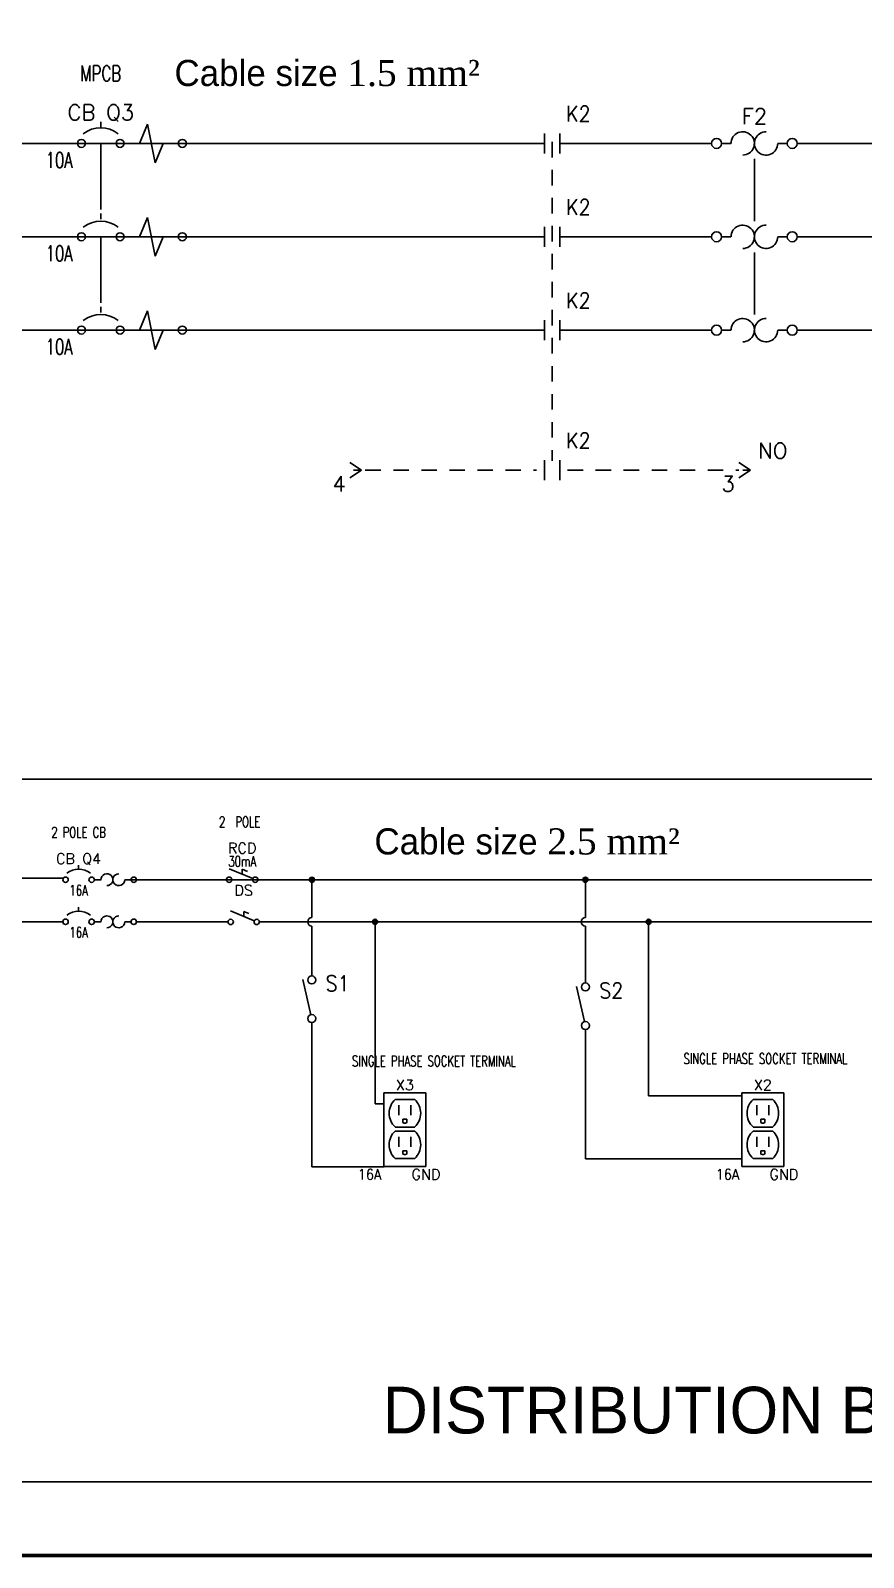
# Model space of a CAD drawing. Header units: inches. Extents: x 0 to 33.5, y 0 to 22.4.
# Drawn here: x 6.81 to 13.5, y 0.02 to 12.28 of the extents above; entities that cross this region are included whole.
import ezdxf
from ezdxf.enums import TextEntityAlignment as Align

# ---------------------------------------------------------------- set-up
doc = ezdxf.new("R2010")
doc.units = ezdxf.units.IN
doc.header["$MEASUREMENT"] = 0
doc.linetypes.add('HIDDEN2', pattern=[0.1875, 0.125, -0.0625])
for name, color, linetype in [('DESC', 150, 'Continuous'), ('DESCCHILD', 20, 'Continuous'), ('LINK', 9, 'Continuous'), ('MISC', 7, 'Continuous'), ('SYMS', 7, 'Continuous'), ('TAGS', 150, 'Continuous'), ('TERMS', 123, 'Continuous'), ('TITLE', 7, 'Continuous'), ('WIRES', 7, 'Continuous')]:
    doc.layers.add(name, color=color, linetype=linetype)
doc.styles.add('ITALIC', font='ITALIC')
doc.styles.add('SIMPLEX', font='SIMPLEX')
doc.styles.add('WD', font='romans.shx')

# ---------------------------------------------------------------- blocks, each defined once
blk = doc.blocks.new('NO_NUM_acade_title')
at = {"layer": 'TITLE', "const_width": 0.0312}
blk.add_lwpolyline([(30.594, 0.281), (30.594, 22.177), (30.344, 22.427), (0.281, 22.427), (0.031, 22.177), (0.031, 0.281), (0.281, 0.031), (30.344, 0.031)], close=True, dxfattribs=at)
at = {"layer": 'TITLE', "color": 1, "style": 'ITALIC'}
for tag, height, p in [('TITLE#1', 0.125, (32.156, 3.406)), ('TITLE#2', 0.125, (32.156, 3.204)), ('TITLE#3', 0.125, (32.156, 3.001)), ('TITLE#4', 0.125, (32.156, 2.799)), ('DWG#', 0.2, (32.156, 0.826))]:
    blk.add_attdef(tag, text='', height=height, dxfattribs=at).set_placement(p, align=Align.CENTER)
at = {"layer": 'TITLE', "color": 1, "style": 'SIMPLEX'}
blk.add_attdef('CAD#', (30.826, 1.958), '', height=0.0938, rotation=90, dxfattribs=at)
at = {"layer": 'TITLE', "color": 1}
for tag, p, height, style in [('ENGINEER', (31.237, 1.958), 0.0938, 'ITALIC'), ('CHKDBY', (32.424, 1.958), 0.0938, 'ITALIC'), ('JOB#', (31.464, 1.644), 0.0938, 'SIMPLEX'), ('DRAWNBY', (32.494, 1.644), 0.0938, 'ITALIC'), ('SCALE', (31.353, 1.344), 0.0938, 'SIMPLEX'), ('DATE', (32.408, 1.344), 0.0938, 'SIMPLEX'), ('SHTS', (32.532, 0.25), 0.2, 'ITALIC')]:
    blk.add_attdef(tag, p, '', height=height, dxfattribs=dict(at, style=style))
at = {"layer": 'TITLE', "color": 1, "style": 'ITALIC'}
blk.add_attdef('SH#', text='', height=0.2, dxfattribs=at).set_placement((31.881, 0.25), align=Align.RIGHT)
at = {"layer": 'TITLE', "color": 7, "flags": 9}
blk.add_attdef('WD_TB', (31.219, 0.031), '', height=0.125, dxfattribs=at)
blk = doc.blocks.new('HCR21')
at = {"linetype": 'Continuous'}
for p, q in [((-0.062, 0.08), (-0.062, -0.08)), ((0.062, 0.08), (0.062, -0.08))]:
    blk.add_line(p, q, dxfattribs=at)
at = {"style": 'WD'}
for tag, width, p in [('INST', 0.7, (0, 0.451)), ('LOC', 0.7, (0, 0.281)), ('TAG2', 0.9, (0, 0.125)), ('XREF', 0.7, (0, -0.297)), ('DESC1', 0.7, (0, -0.449)), ('DESC2', 0.7, (0, -0.597)), ('DESC3', 0.7, (0, -0.744))]:
    blk.add_attdef(tag, text='', height=0.125, dxfattribs=dict(at, width=width)).set_placement(p, align=Align.CENTER)
for tag, p in [('X2LINK', (0, 0.125)), ('X8LINK', (0, -0.125))]:
    blk.add_attdef(tag, p, '', height=0.01, dxfattribs=at)
for tag, p, height, flags in [('X4TERM01', (-0.062, 0), 0.0125, 1), ('X1TERM02', (0.062, 0), 0.0125, 1), ('FAMILY', (0.097, 0.053), 0.01, 9), ('CONTACT', (0.097, 0.036), 0.01, 1)]:
    blk.add_attdef(tag, p, '', height=height, dxfattribs=dict(at, flags=flags))
at = {"linetype": 'Continuous', "style": 'WD', "flags": 8}
blk.add_attdef('TERM01', text='', height=0.125, dxfattribs=at).set_placement((-0.125, -0.016), align=Align.TOP_RIGHT)
blk.add_attdef('TERM02', text='', height=0.125, dxfattribs=at).set_placement((0.125, -0.016), align=Align.TOP_LEFT)
blk = doc.blocks.new('HOL1')
for p, q in [((-0.264, 0), (-0.188, 0)), ((0.188, 0), (0.264, 0))]:
    blk.add_line(p, q)
at = {"linetype": 'Continuous'}
for centre in [(-0.304, 0), (0.304, 0)]:
    blk.add_circle(centre, 0.04, dxfattribs=at)
for centre, start, end in [((-0.094, 0), 270.001, 180.002), ((0.094, 0), 90, 0.001)]:
    blk.add_arc(centre, 0.0938, start, end)
at = {"style": 'WD', "width": 0.7}
for tag, p in [('INST', (0, 0.795)), ('LOC', (0, 0.625)), ('DESC1', (0, 0.469)), ('DESC2', (0, 0.312)), ('RATING1', (0, -0.266))]:
    blk.add_attdef(tag, text='', height=0.125, dxfattribs=at).set_placement(p, align=Align.CENTER)
at = {"style": 'WD'}
blk.add_attdef('TAG1', text='', height=0.125, dxfattribs=at).set_placement((0, 0.156), align=Align.CENTER)
for tag, p in [('X2LINK', (0, 0.125)), ('X8LINK', (0, -0.125))]:
    blk.add_attdef(tag, p, '', height=0.01, dxfattribs=at)
for tag, p, height, flags in [('FAMILY', (0.205, 0.152), 0.01, 9), ('X4TERM01', (-0.344, 0), 0.0125, 1), ('X1TERM02', (0.344, 0), 0.0125, 1)]:
    blk.add_attdef(tag, p, '', height=height, dxfattribs=dict(at, flags=flags))
at = {"linetype": 'Continuous', "style": 'WD', "flags": 9}
for tag, p in [('ASSYCODE', (0.219, 0.062)), ('MFG', (0.228, 0.089)), ('CAT', (0.23, 0.108))]:
    blk.add_attdef(tag, text='', height=0.01, dxfattribs=at).set_placement(p, align=Align.CENTER)
at = {"linetype": 'Continuous', "style": 'WD', "flags": 8}
blk.add_attdef('TERM01', text='', height=0.125, dxfattribs=at).set_placement((-0.406, -0.031), align=Align.TOP_RIGHT)
blk.add_attdef('TERM02', text='', height=0.125, dxfattribs=at).set_placement((0.406, -0.031), align=Align.TOP_LEFT)
blk = doc.blocks.new('HOL2')
for p, q in [((-0.264, 0), (-0.188, 0)), ((0.188, 0), (0.264, 0))]:
    blk.add_line(p, q)
at = {"linetype": 'Continuous'}
for centre in [(-0.304, 0), (0.304, 0)]:
    blk.add_circle(centre, 0.04, dxfattribs=at)
for centre, start, end in [((-0.094, 0), 270.001, 180.002), ((0.094, 0), 90, 0.001)]:
    blk.add_arc(centre, 0.0938, start, end)
at = {"style": 'WD', "width": 0.7}
for tag, p in [('INST', (0, 0.81)), ('LOC', (0, 0.641)), ('DESC1', (0, 0.484)), ('DESC2', (0, 0.328))]:
    blk.add_attdef(tag, text='', height=0.125, dxfattribs=at).set_placement(p, align=Align.CENTER)
at = {"style": 'WD'}
blk.add_attdef('TAG2', text='', height=0.125, dxfattribs=at).set_placement((0, 0.172), align=Align.CENTER)
for tag, p in [('X2LINK', (0, 0.125)), ('X8LINK', (0, -0.125))]:
    blk.add_attdef(tag, p, '', height=0.01, dxfattribs=at)
for tag, p, height, flags in [('FAMILY', (0.205, 0.152), 0.01, 9), ('X4TERM01', (-0.344, 0), 0.0125, 1), ('X1TERM02', (0.344, 0), 0.0125, 1)]:
    blk.add_attdef(tag, p, '', height=height, dxfattribs=dict(at, flags=flags))
at = {"linetype": 'Continuous', "style": 'WD', "flags": 8}
blk.add_attdef('TERM01', text='', height=0.125, dxfattribs=at).set_placement((-0.406, -0.016), align=Align.TOP_RIGHT)
blk.add_attdef('TERM02', text='', height=0.125, dxfattribs=at).set_placement((0.406, -0.016), align=Align.TOP_LEFT)
blk = doc.blocks.new('HCB11M')
for p, q in [((0, 0.173), (0, 0.126)), ((0.312, 0), (0.375, 0.156)), ((0.375, 0.156), (0.438, -0.156)), ((0.188, 0), (0.312, 0)), ((0.438, -0.156), (0.5, 0)), ((0.5, 0), (0.623, 0))]:
    blk.add_line(p, q)
for centre in [(-0.155, 0), (0.155, 0), (0.655, 0)]:
    blk.add_circle(centre, 0.0322)
blk.add_arc((0, -0.109), 0.234, 53.1301, 126.8699)
at = {"style": 'WD', "width": 0.7}
for tag, p in [('INST', (0, 0.826)), ('LOC', (0, 0.656)), ('DESC1', (0, 0.5)), ('DESC2', (0, 0.344)), ('RATING1', (0, -0.188)), ('XREF', (0, -0.344))]:
    blk.add_attdef(tag, text='', height=0.125, dxfattribs=at).set_placement(p, align=Align.CENTER)
at = {"style": 'WD'}
blk.add_attdef('TAG1', text='', height=0.125, dxfattribs=at).set_placement((0, 0.188), align=Align.CENTER)
for tag, p, height, flags in [('X2LINK', (0, 0.219), 0.01, 1), ('FAMILY', (0.205, 0.152), 0.01, 9), ('CONTACT', (0.205, 0.131), 0.01, 9), ('X4TERM01', (-0.188, 0), 0.0125, 1), ('X8LINK', (0, 0), 0.01, 1), ('X1TERM02', (0.688, 0), 0.0125, 1)]:
    blk.add_attdef(tag, p, '', height=height, dxfattribs=dict(at, flags=flags))
at = {"linetype": 'Continuous', "style": 'WD', "flags": 9}
for tag, p in [('ASSYCODE', (0.232, 0.071)), ('MFG', (0.228, 0.089)), ('CAT', (0.23, 0.108))]:
    blk.add_attdef(tag, text='', height=0.01, dxfattribs=at).set_placement(p, align=Align.CENTER)
at = {"linetype": 'Continuous', "style": 'WD', "flags": 8}
blk.add_attdef('TERM01', text='', height=0.125, dxfattribs=at).set_placement((-0.25, -0.031), align=Align.TOP_RIGHT)
blk.add_attdef('TERM02', text='', height=0.125, dxfattribs=at).set_placement((0.75, -0.031), align=Align.TOP_LEFT)
blk = doc.blocks.new('HCB21M')
at = {"linetype": 'HIDDEN2'}
blk.add_line((0, 0.187), (0, 0.141), dxfattribs=at)
for p, q in [((0.312, 0), (0.375, 0.156)), ((0.375, 0.156), (0.438, -0.156)), ((0.188, 0), (0.312, 0)), ((0.438, -0.156), (0.5, 0)), ((0.5, 0), (0.623, 0))]:
    blk.add_line(p, q)
for centre in [(-0.155, 0), (0.155, 0), (0.655, 0)]:
    blk.add_circle(centre, 0.0322)
blk.add_arc((0, -0.109), 0.234, 53.1301, 126.8699)
at = {"style": 'WD', "width": 0.7}
for tag, p in [('INST', (0, 0.863)), ('LOC', (0, 0.693)), ('DESC1', (0, 0.537)), ('DESC2', (0, 0.38)), ('RATING1', (0, -0.188)), ('XREF', (0, -0.344))]:
    blk.add_attdef(tag, text='', height=0.125, dxfattribs=at).set_placement(p, align=Align.CENTER)
at = {"style": 'WD'}
blk.add_attdef('TAG2', text='', height=0.125, dxfattribs=at).set_placement((0, 0.224), align=Align.CENTER)
for tag, p, height, flags in [('X2LINK', (0, 0.219), 0.01, 1), ('FAMILY', (0.054, 0.183), 0.01, 9), ('CONTACT', (0.054, 0.161), 0.01, 9), ('X4TERM01', (-0.188, 0), 0.0125, 1), ('X8LINK', (0, 0), 0.01, 1), ('X1TERM02', (0.688, 0), 0.0125, 1)]:
    blk.add_attdef(tag, p, '', height=height, dxfattribs=dict(at, flags=flags))
at = {"linetype": 'Continuous', "style": 'WD', "flags": 8}
blk.add_attdef('TERM01', text='', height=0.125, dxfattribs=at).set_placement((-0.25, -0.031), align=Align.TOP_RIGHT)
blk.add_attdef('TERM02', text='', height=0.125, dxfattribs=at).set_placement((0.75, -0.031), align=Align.TOP_LEFT)
blk = doc.blocks.new('HC01P_')
for q in [(-0.125, 0.062), (-0.125, -0.062), (-0.094, 0)]:
    blk.add_line((-0.031, 0), q)
at = {"style": 'WD', "width": 0.7}
for tag, p in [('DESC1', (-0.094, 0.406)), ('DESC2', (-0.094, 0.25))]:
    blk.add_attdef(tag, text='', height=0.125, dxfattribs=at).set_placement(p, align=Align.RIGHT)
for tag, p in [('INST', (0.031, 0.406)), ('LOC', (0.031, 0.25))]:
    blk.add_attdef(tag, p, '', height=0.125, dxfattribs=at)
at = {"style": 'WD'}
for tag, p, height in [('X2LINK', (-0.062, 0.125), 0.01), ('TAG1', (0.031, 0.094), 0.125), ('X8LINK', (-0.062, -0.125), 0.01)]:
    blk.add_attdef(tag, p, '', height=height, dxfattribs=at)
for tag, p, height, flags in [('FAMILY', (0.017, 0.121), 0.01, 9), ('X4TERM01', (-0.094, 0), 0.0125, 1), ('X4TERMDESC01', (-0.073, 0.019), 0.01, 1)]:
    blk.add_attdef(tag, p, '', height=height, dxfattribs=dict(at, flags=flags))
at = {"linetype": 'Continuous', "style": 'WD', "flags": 9}
for tag, p in [('ASSYCODE', (0.031, 0.031)), ('MFG', (0.04, 0.057)), ('CAT', (0.042, 0.077))]:
    blk.add_attdef(tag, text='', height=0.01, dxfattribs=at).set_placement(p, align=Align.CENTER)
at = {"linetype": 'Continuous', "style": 'WD', "flags": 8}
blk.add_attdef('TERM01', text='', height=0.125, dxfattribs=at).set_placement((-0.156, -0.047), align=Align.TOP_RIGHT)
blk = doc.blocks.new('HC02P_')
for q in [(-0.125, 0.062), (-0.125, -0.062), (-0.094, 0)]:
    blk.add_line((-0.031, 0), q)
at = {"style": 'WD', "width": 0.7}
for tag, p in [('DESC1', (-0.094, 0.406)), ('DESC2', (-0.094, 0.25))]:
    blk.add_attdef(tag, text='', height=0.125, dxfattribs=at).set_placement(p, align=Align.RIGHT)
for tag, p in [('INST', (0.031, 0.406)), ('LOC', (0.031, 0.25))]:
    blk.add_attdef(tag, p, '', height=0.125, dxfattribs=at)
at = {"style": 'WD'}
for tag, p, height in [('X2LINK', (-0.062, 0.125), 0.01), ('TAG2', (0.031, 0.094), 0.125), ('X8LINK', (-0.062, -0.125), 0.01)]:
    blk.add_attdef(tag, p, '', height=height, dxfattribs=at)
for tag, p, height, flags in [('FAMILY', (0.017, 0.121), 0.01, 9), ('X4TERMDESC01', (-0.115, 0.016), 0.01, 1), ('X4TERM01', (-0.094, 0), 0.0125, 1)]:
    blk.add_attdef(tag, p, '', height=height, dxfattribs=dict(at, flags=flags))
at = {"linetype": 'Continuous', "style": 'WD', "flags": 8}
blk.add_attdef('TERM01', text='', height=0.125, dxfattribs=at).set_placement((-0.156, -0.047), align=Align.TOP_RIGHT)
blk = doc.blocks.new('HCB11TH')
for p, q in [((0, 0.173), (0, 0.126)), ((0.188, 0), (0.266, 0)), ((0.547, 0), (0.623, 0))]:
    blk.add_line(p, q)
for centre in [(-0.155, 0), (0.155, 0), (0.655, 0)]:
    blk.add_circle(centre, 0.0322)
for centre, radius, start, end in [((0, -0.109), 0.234, 53.1301, 126.8699), ((0.336, 0), 0.0703, 270.001, 180.002), ((0.477, 0), 0.0703, 90, 0.001)]:
    blk.add_arc(centre, radius, start, end)
at = {"style": 'WD', "width": 0.7}
for tag, p in [('INST', (0, 0.826)), ('LOC', (0, 0.656)), ('DESC1', (0, 0.5)), ('DESC2', (0, 0.344)), ('RATING1', (0, -0.188)), ('XREF', (0, -0.344))]:
    blk.add_attdef(tag, text='', height=0.125, dxfattribs=at).set_placement(p, align=Align.CENTER)
at = {"style": 'WD'}
blk.add_attdef('TAG1', text='', height=0.125, dxfattribs=at).set_placement((0, 0.188), align=Align.CENTER)
for tag, p, height, flags in [('X2LINK', (0, 0.219), 0.01, 1), ('X4TERM01', (-0.188, 0), 0.0125, 1), ('X8LINK', (0, 0), 0.01, 1), ('FAMILY', (0.205, 0.152), 0.01, 9), ('X1TERM02', (0.688, 0), 0.0125, 1)]:
    blk.add_attdef(tag, p, '', height=height, dxfattribs=dict(at, flags=flags))
at = {"linetype": 'Continuous', "style": 'WD', "flags": 9}
for tag, p in [('ASSYCODE', (0.219, 0.062)), ('MFG', (0.228, 0.089)), ('CAT', (0.23, 0.108))]:
    blk.add_attdef(tag, text='', height=0.01, dxfattribs=at).set_placement(p, align=Align.CENTER)
at = {"linetype": 'Continuous', "style": 'WD', "flags": 8}
blk.add_attdef('TERM01', text='', height=0.125, dxfattribs=at).set_placement((-0.25, -0.031), align=Align.TOP_RIGHT)
blk.add_attdef('TERM02', text='', height=0.125, dxfattribs=at).set_placement((0.75, -0.031), align=Align.TOP_LEFT)
blk = doc.blocks.new('HCN1RDUP')
for p, q in [((-0.25, 0.219), (0.25, 0.219)), ((-0.25, -0.656), (-0.25, 0.219)), ((0.25, 0.219), (0.25, -0.656)), ((0.117, 0.14), (-0.117, 0.14)), ((-0.071, 0.071), (-0.071, -0.046)), ((0.07, 0.071), (0.07, -0.046)), ((-0.024, -0.093), (0.023, -0.093)), ((-0.024, -0.125), (-0.024, -0.093)), ((0.008, -0.14), (-0.009, -0.14)), ((0.023, -0.093), (0.023, -0.125)), ((0.117, -0.187), (-0.117, -0.187)), ((0.117, -0.235), (-0.117, -0.235)), ((-0.071, -0.304), (-0.071, -0.421)), ((0.07, -0.304), (0.07, -0.421)), ((-0.024, -0.468), (0.023, -0.468)), ((-0.024, -0.5), (-0.024, -0.468)), ((0.008, -0.515), (-0.009, -0.515)), ((0.023, -0.468), (0.023, -0.5)), ((0.25, -0.656), (-0.25, -0.656)), ((0.117, -0.562), (-0.117, -0.562))]:
    blk.add_line(p, q)
for centre, radius, start, end in [((0.039, -0.023), 0.226, 133.6028, 226.3972), ((-0.039, -0.023), 0.226, 313.6028, 46.3972), ((-0.009, -0.125), 0.015, 180, 270), ((0.008, -0.125), 0.015, 270, 0), ((0.039, -0.398), 0.226, 133.6028, 226.3972), ((-0.039, -0.398), 0.226, 313.6028, 46.3972), ((-0.009, -0.5), 0.015, 180, 270), ((0.008, -0.5), 0.015, 270, 0)]:
    blk.add_arc(centre, radius, start, end)
at = {"style": 'WD', "width": 0.7}
for tag, p in [('INST', (0, 0.875)), ('LOC', (0, 0.719)), ('DESC1', (0, 0.562)), ('DESC2', (0, 0.406))]:
    blk.add_attdef(tag, text='', height=0.125, dxfattribs=at).set_placement(p, align=Align.CENTER)
at = {"style": 'WD'}
blk.add_attdef('TAG1', text='', height=0.125, dxfattribs=at).set_placement((0, 0.25), align=Align.CENTER)
for tag, p, height, flags in [('X4TERM01', (-0.188, 0), 0.0125, 1), ('X1TERM02', (0.188, 0), 0.0125, 1), ('FAMILY', (0.205, 0.152), 0.01, 9), ('X8TERM03', (0, -0.14), 0.0125, 1), ('X4TERM04', (-0.188, -0.375), 0.0125, 1), ('X1TERM05', (0.188, -0.375), 0.0125, 1), ('X8TERM06', (0, -0.515), 0.0125, 1)]:
    blk.add_attdef(tag, p, '', height=height, dxfattribs=dict(at, flags=flags))
at = {"linetype": 'Continuous', "style": 'WD', "flags": 9}
for tag, p in [('ASSYCODE', (0.23, 0.071)), ('MFG', (0.228, 0.089)), ('CAT', (0.23, 0.108))]:
    blk.add_attdef(tag, text='', height=0.01, dxfattribs=at).set_placement(p, align=Align.CENTER)
at = {"linetype": 'Continuous', "style": 'WD', "flags": 8}
for tag, p in [('TERM01', (-0.281, -0.016)), ('TERM04', (-0.281, -0.391))]:
    blk.add_attdef(tag, text='', height=0.125, dxfattribs=at).set_placement(p, align=Align.TOP_RIGHT)
for tag, p in [('TERM02', (0.281, -0.016)), ('TERM05', (0.281, -0.391)), ('TERM06', (0.078, -0.688))]:
    blk.add_attdef(tag, text='', height=0.125, dxfattribs=at).set_placement(p, align=Align.TOP_LEFT)
at = {"style": 'WD', "width": 0.9}
blk.add_attdef('RATING1', text='', height=0.125, dxfattribs=at).set_placement((-0.281, -0.812), align=Align.RIGHT)
blk = doc.blocks.new('HDS21')
for p, q in [((0.126, 0.013), (-0.156, 0.13)), ((0, 0.065), (0, 0.125)), ((0.062, 0.099), (0, 0.125))]:
    blk.add_line(p, q)
for centre in [(-0.155, 0), (0.155, 0)]:
    blk.add_circle(centre, 0.0322)
at = {"style": 'WD', "width": 0.7}
for tag, p in [('INST', (0, 0.951)), ('DESC1', (0, 0.625)), ('LOC', (0, 0.781)), ('DESC2', (0, 0.469)), ('RATING1', (0, 0.156)), ('XREF', (0, -0.236))]:
    blk.add_attdef(tag, text='', height=0.125, dxfattribs=at).set_placement(p, align=Align.CENTER)
at = {"style": 'WD'}
blk.add_attdef('TAG2', text='', height=0.125, dxfattribs=at).set_placement((0, 0.312), align=Align.CENTER)
for tag, p in [('X2LINK', (0, 0.281)), ('X8LINK', (0, -0.016))]:
    blk.add_attdef(tag, p, '', height=0.01, dxfattribs=at)
for tag, p, height, flags in [('X4TERM01', (-0.188, 0), 0.0125, 1), ('X1TERM02', (0.188, 0), 0.0125, 1), ('FAMILY', (0.206, 0.131), 0.01, 9), ('CONTACT', (0.206, 0.103), 0.01, 9)]:
    blk.add_attdef(tag, p, '', height=height, dxfattribs=dict(at, flags=flags))
at = {"linetype": 'Continuous', "style": 'WD', "flags": 8}
blk.add_attdef('TERM01', text='', height=0.125, dxfattribs=at).set_placement((-0.25, -0.031), align=Align.TOP_RIGHT)
blk.add_attdef('TERM02', text='', height=0.125, dxfattribs=at).set_placement((0.25, -0.031), align=Align.TOP_LEFT)
blk = doc.blocks.new('WDDOT')
for radius in [0.03, 0.0187, 0.00929]:
    blk.add_circle((0, 0), radius)
blk = doc.blocks.new('VTG11')
blk.add_line((-0.007, -0.124), (-0.071, 0.159))
for centre in [(0, 0.155), (0, -0.155)]:
    blk.add_circle(centre, 0.0322)
at = {"style": 'WD'}
for tag, p, width in [('INST', (0.203, 0.39), 0.7), ('LOC', (0.203, 0.221), 0.7), ('TAG1', (0.111, 0.064), 0.9), ('XREF', (0.113, -0.092), 0.7), ('DESC1', (0.113, -0.248), 0.7), ('DESC2', (0.113, -0.404), 0.7), ('WDTAGALT', (0.109, -0.562), 0.7)]:
    blk.add_attdef(tag, p, '', height=0.125, dxfattribs=dict(at, width=width))
at = {"linetype": 'Continuous', "style": 'WD', "flags": 8}
blk.add_attdef('TERM01', text='', height=0.125, dxfattribs=at).set_placement((-0.055, 0.207), align=Align.RIGHT)
at = {"color": 7, "style": 'WD', "flags": 1}
for tag, p in [('X2TERM01', (0, 0.188)), ('X8TERM02', (0, -0.188))]:
    blk.add_attdef(tag, p, '', height=0.0125, dxfattribs=at)
at = {"color": 7, "style": 'WD'}
for tag, p in [('X4LINK', (-0.125, 0)), ('X1LINK', (0.078, 0))]:
    blk.add_attdef(tag, p, '', height=0.01, dxfattribs=at)
at = {"style": 'WD'}
for tag, p, flags in [('FAMILY', (-0.037, 0.038), 9), ('CONTACT', (-0.02, 0.038), 1)]:
    blk.add_attdef(tag, p, '', height=0.01, rotation=90, dxfattribs=dict(at, flags=flags))
at = {"linetype": 'Continuous', "style": 'WD', "flags": 9}
for tag, p in [('CAT', (0.007, 0.063)), ('MFG', (0.027, 0.063)), ('ASSYCODE', (0.043, 0.062))]:
    blk.add_attdef(tag, text='', height=0.01, rotation=90, dxfattribs=at).set_placement(p, align=Align.CENTER)
at = {"linetype": 'Continuous', "style": 'WD', "flags": 8}
blk.add_attdef('TERM02', text='', height=0.125, dxfattribs=at).set_placement((-0.041, -0.213), align=Align.TOP_RIGHT)

msp = doc.modelspace()

# ---------------------------------------------------------------- linework, layer by layer
at = {"linetype": 'HIDDEN2'}
for p, q in [((11, 11.387), (11, 8.824)), ((9.5, 8.75), (10.875, 8.75)), ((11.125, 8.75), (12.5, 8.75))]:
    msp.add_line(p, q, dxfattribs=at)
msp.add_line((7.62, 5.46), (8.385, 5.46))
msp.add_lwpolyline([(6.656, 6.267), (29.604, 6.267), (29.604, 0.624), (6.656, 0.624)], close=True)
at = {"layer": 'LINK'}
for points in [[(7.375, 11.375), (7.375, 10.844)], [(12.625, 11.25), (12.625, 10.75)], [(7.375, 10.625), (7.375, 10.094)], [(12.625, 10.5), (12.625, 10)]]:
    msp.add_lwpolyline(points, dxfattribs=at)
at = {"layer": 'WIRES', "color": 240, "true_color": 0xed1f24}
for p, q in [((5.05, 11.375), (9.75, 11.375)), ((6.938, 11.375), (7.188, 11.375)), ((8.062, 11.375), (8.812, 11.375)), ((9.688, 11.375), (10.938, 11.375)), ((11.062, 11.375), (12.281, 11.375)), ((12.969, 11.375), (14.188, 11.375))]:
    msp.add_line(p, q, dxfattribs=at)
at = {"layer": 'WIRES', "color": 41, "true_color": 0xf4ee51}
for p, q in [((5.05, 10.625), (9.75, 10.625)), ((6.938, 10.625), (7.188, 10.625)), ((8.062, 10.625), (8.812, 10.625)), ((9.688, 10.625), (10.938, 10.625)), ((11.062, 10.625), (12.281, 10.625)), ((12.969, 10.625), (14.188, 10.625))]:
    msp.add_line(p, q, dxfattribs=at)
at = {"layer": 'WIRES', "color": 5}
for p, q in [((5, 9.875), (9.75, 9.875)), ((6.938, 9.875), (7.188, 9.875)), ((8.062, 9.875), (8.812, 9.875)), ((9.688, 9.875), (10.938, 9.875)), ((11.062, 9.875), (12.281, 9.875)), ((12.969, 9.875), (14.188, 9.875))]:
    msp.add_line(p, q, dxfattribs=at)
at = {"layer": 'WIRES', "color": 219, "true_color": 0x642165}
for p, q in [((5.675, 5.472), (7.071, 5.472)), ((9.071, 5.46), (9.071, 5.156)), ((11.268, 5.46), (11.268, 5.156)), ((9.071, 5.088), (9.071, 4.688)), ((11.268, 5.088), (11.268, 4.631)), ((9.071, 4.313), (9.071, 3.154)), ((11.268, 4.256), (11.268, 3.218)), ((11.268, 3.218), (12.525, 3.218)), ((9.071, 3.154), (9.652, 3.154))]:
    msp.add_line(p, q, dxfattribs=at)
at = {"layer": 'WIRES', "color": 219, "linetype": 'Continuous', "true_color": 0x642165}
msp.add_line((7.662, 5.46), (15.145, 5.46), dxfattribs=at)
at = {"layer": 'WIRES', "color": 251, "true_color": 0x636466}
for p, q in [((5.625, 5.121), (7.071, 5.121)), ((7.662, 5.122), (8.396, 5.122)), ((8.65, 5.122), (15.652, 5.122)), ((9.578, 5.122), (9.578, 3.661)), ((11.775, 5.122), (11.775, 3.725)), ((11.775, 3.725), (12.525, 3.725))]:
    msp.add_line(p, q, dxfattribs=at)
at = {"layer": 'WIRES'}
msp.add_line((9.578, 3.661), (9.652, 3.661), dxfattribs=at)
for centre in [(9.071, 5.122), (11.268, 5.122)]:
    msp.add_arc(centre, 0.0338, 90, 270, dxfattribs=at)

# ---------------------------------------------------------------- block references
msp.add_blockref('NO_NUM_acade_title', (0, 0))
at = {"layer": 'SYMS'}
ref = msp.add_blockref('HCB11M', (7.375, 11.375), dxfattribs=at)
ref.add_attrib('RATING1', '10A', dxfattribs={"layer": 'MISC', "height": 0.125, "style": 'WD', "width": 0.7}).set_placement((7.041, 11.179), align=Align.CENTER)
ref.add_attrib('DESC1', 'MPCB', dxfattribs={"layer": 'DESC', "height": 0.125, "style": 'WD', "width": 0.7}).set_placement((7.375, 11.875), align=Align.CENTER)
ref.add_attrib('TAG1', 'CB Q3', dxfattribs={"layer": 'TAGS', "height": 0.125, "style": 'WD'}).set_placement((7.375, 11.562), align=Align.CENTER)
ref = msp.add_blockref('HCR21', (11, 11.375), dxfattribs=at)
ref.add_attrib('TAG2', 'K2', dxfattribs={"layer": 'TAGS', "height": 0.125, "style": 'WD', "width": 0.9}).set_placement((11.211, 11.551), align=Align.CENTER)
ref = msp.add_blockref('HOL1', (12.625, 11.375), dxfattribs=at)
ref.add_attrib('TAG1', 'F2', dxfattribs={"layer": 'TAGS', "height": 0.125, "style": 'WD'}).set_placement((12.625, 11.531), align=Align.CENTER)
ref = msp.add_blockref('HCR21', (11, 10.625), dxfattribs=at)
ref.add_attrib('TAG2', 'K2', dxfattribs={"layer": 'TAGS', "height": 0.125, "style": 'WD', "width": 0.9}).set_placement((11.211, 10.801), align=Align.CENTER)
ref = msp.add_blockref('HCB21M', (7.375, 10.625), dxfattribs=at)
ref.add_attrib('RATING1', '10A', dxfattribs={"layer": 'MISC', "height": 0.125, "style": 'WD', "width": 0.7}).set_placement((7.041, 10.429), align=Align.CENTER)
for p in [(12.625, 10.625), (12.625, 9.875)]:
    msp.add_blockref('HOL2', p, dxfattribs=at)
ref = msp.add_blockref('HCB21M', (7.375, 9.875), dxfattribs=at)
ref.add_attrib('RATING1', '10A', dxfattribs={"layer": 'MISC', "height": 0.125, "style": 'WD', "width": 0.7}).set_placement((7.041, 9.679), align=Align.CENTER)
ref = msp.add_blockref('HCR21', (11, 9.875), dxfattribs=at)
ref.add_attrib('TAG2', 'K2', dxfattribs={"layer": 'TAGS', "height": 0.125, "style": 'WD', "width": 0.9}).set_placement((11.211, 10.051), align=Align.CENTER)
at = {"layer": 'SYMS', "linetype": 'HIDDEN2'}
ref = msp.add_blockref('HCR21', (11, 8.75), dxfattribs=at)
ref.add_attrib('TAG2', 'K2', dxfattribs={"layer": 'TAGS', "height": 0.125, "style": 'WD', "width": 0.9}).set_placement((11.211, 8.926), align=Align.CENTER)
ref = msp.add_blockref('HC01P_', (12.625, 8.75), dxfattribs=at)
ref.add_attrib('TAG1', 'NO', (12.656, 8.844), dxfattribs={"layer": 'TAGS', "height": 0.125, "style": 'WD'})
ref.add_attrib('TERM01', '3', dxfattribs={"layer": 'TERMS', "linetype": 'Continuous', "height": 0.125, "style": 'WD', "flags": 8}).set_placement((12.469, 8.703), align=Align.TOP_RIGHT)
ref = msp.add_blockref('HC02P_', (9.5, 8.75), dxfattribs=at)
ref.add_attrib('TERM01', '4', dxfattribs={"layer": 'TERMS', "linetype": 'Continuous', "height": 0.125, "style": 'WD', "flags": 8}).set_placement((9.344, 8.703), align=Align.TOP_RIGHT)
at = {"layer": 'SYMS'}
ref = msp.add_blockref('HDS21', (8.511, 5.46), dxfattribs=dict(at, xscale=0.6763794326408041, yscale=0.6763794326408041, zscale=0.6763794326408041))
ref.add_attrib('RATING1', '30mA', dxfattribs={"layer": 'MISC', "height": 0.0845, "style": 'WD', "width": 0.7}).set_placement((8.511, 5.566), align=Align.CENTER)
ref.add_attrib('DESC1', '2  POLE ', dxfattribs={"layer": 'DESCCHILD', "height": 0.0845, "style": 'WD', "width": 0.7}).set_placement((8.511, 5.883), align=Align.CENTER)
ref.add_attrib('TAG2', 'RCD', dxfattribs={"layer": 'TAGS', "height": 0.0845, "style": 'WD'}).set_placement((8.511, 5.672), align=Align.CENTER)
at = {"layer": 'SYMS', "color": 5, "linetype": 'HIDDEN2'}
ref = msp.add_blockref('HCB11TH', (7.197, 5.46), dxfattribs=dict(at, xscale=0.6763794326408041, yscale=0.6763794326408041, zscale=0.6763794326408041))
ref.add_attrib('RATING1', '16A', dxfattribs={"layer": 'MISC', "height": 0.0845, "style": 'WD', "width": 0.7}).set_placement((7.197, 5.333), align=Align.CENTER)
ref.add_attrib('DESC1', '2 POLE CB', dxfattribs={"layer": 'DESC', "height": 0.0845, "style": 'WD', "width": 0.7}).set_placement((7.197, 5.799), align=Align.CENTER)
ref.add_attrib('TAG1', 'CB Q4', dxfattribs={"layer": 'TAGS', "height": 0.0845, "style": 'WD'}).set_placement((7.197, 5.587), align=Align.CENTER)
at = {"layer": 'SYMS'}
ref = msp.add_blockref('HDS21', (8.523, 5.121), dxfattribs=dict(at, xscale=0.6763794326408041, yscale=0.6763794326408041, zscale=0.6763794326408041))
ref.add_attrib('TAG2', 'DS', dxfattribs={"layer": 'TAGS', "height": 0.0845, "style": 'WD'}).set_placement((8.523, 5.333), align=Align.CENTER)
at = {"layer": 'SYMS', "xscale": 0.6763794326408041, "yscale": 0.6763794326408041, "zscale": 0.6763794326408041}
for p in [(9.071, 5.46), (11.268, 5.46), (9.578, 5.122), (11.775, 5.122)]:
    msp.add_blockref('WDDOT', p, dxfattribs=at)
at = {"layer": 'SYMS', "linetype": 'HIDDEN2'}
ref = msp.add_blockref('HCB11TH', (7.197, 5.122), dxfattribs=dict(at, xscale=0.6763794326408041, yscale=0.6763794326408041, zscale=0.6763794326408041))
ref.add_attrib('RATING1', ' 16A ', dxfattribs={"layer": 'MISC', "height": 0.0845, "style": 'WD', "width": 0.7}).set_placement((7.197, 4.995), align=Align.CENTER)
at = {"layer": 'SYMS'}
ref = msp.add_blockref('VTG11', (9.07, 4.5), dxfattribs=at)
ref.add_attrib('TAG1', 'S1', (9.181, 4.565), dxfattribs={"layer": 'TAGS', "height": 0.125, "style": 'WD', "width": 0.9})
ref = msp.add_blockref('VTG11', (11.268, 4.444), dxfattribs=at)
ref.add_attrib('TAG1', 'S2', (11.379, 4.508), dxfattribs={"layer": 'TAGS', "height": 0.125, "style": 'WD', "width": 0.9})
ref = msp.add_blockref('HCN1RDUP', (12.693, 3.6), dxfattribs=dict(at, xscale=0.6763794326408041, yscale=0.6763794326408041, zscale=0.6763794326408041))
ref.add_attrib('TERM06', 'GND', dxfattribs={"layer": 'TERMS', "linetype": 'Continuous', "height": 0.0845, "style": 'WD', "flags": 8}).set_placement((12.746, 3.135), align=Align.TOP_LEFT)
ref.add_attrib('DESC1', ' SINGLE PHASE SOCKET TERMINAL', dxfattribs={"layer": 'DESC', "height": 0.08455, "style": 'WD', "width": 0.7}).set_placement((12.693, 3.981), align=Align.CENTER)
ref.add_attrib('TAG1', 'X2', dxfattribs={"layer": 'TAGS', "height": 0.0845, "style": 'WD'}).set_placement((12.693, 3.769), align=Align.CENTER)
ref.add_attrib('RATING1', '16A', dxfattribs={"layer": 'MISC', "height": 0.0845, "style": 'WD', "width": 0.9}).set_placement((12.503, 3.051), align=Align.RIGHT)
ref = msp.add_blockref('HCN1RDUP', (9.818, 3.6), dxfattribs=dict(at, xscale=0.6763794326408041, yscale=0.6763794326408041, zscale=0.6763794326408041))
ref.add_attrib('TERM06', 'GND', dxfattribs={"layer": 'TERMS', "linetype": 'Continuous', "height": 0.0845, "style": 'WD', "flags": 8}).set_placement((9.871, 3.135), align=Align.TOP_LEFT)
ref.add_attrib('DESC1', ' SINGLE PHASE SOCKET TERMINAL', dxfattribs={"layer": 'DESC', "height": 0.08455, "style": 'WD', "width": 0.7}).set_placement((10.031, 3.961), align=Align.CENTER)
ref.add_attrib('TAG1', 'X3', dxfattribs={"layer": 'TAGS', "height": 0.0845, "style": 'WD'}).set_placement((9.818, 3.769), align=Align.CENTER)
ref.add_attrib('RATING1', '16A', dxfattribs={"layer": 'MISC', "height": 0.0845, "style": 'WD', "width": 0.9}).set_placement((9.628, 3.051), align=Align.RIGHT)

# ---------------------------------------------------------------- texts
at = {"attachment_point": 1}
for s, insert, char_height in [('Cable size {\\fTimes New Roman|b0|i0|c0|p18;1.5 mm² } ', (7.967, 12.046), 0.20992), ('Cable size {\\fTimes New Roman|b0|i0|c0|p18;2.5 mm² } ', (9.573, 5.873), 0.20992), ('DISTRIBUTION BOARD ', (9.64, 1.387), 0.375)]:
    msp.add_mtext(s, dxfattribs=dict(at, insert=insert, char_height=char_height))

doc.saveas('drawing.dxf')
